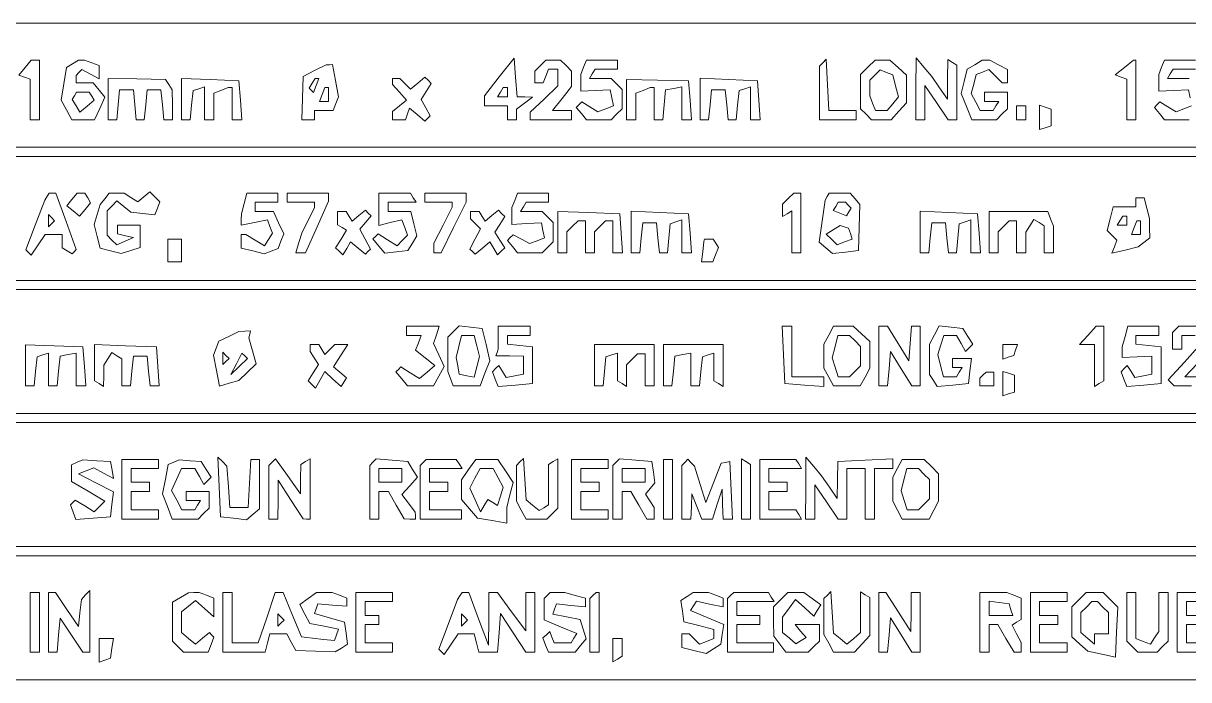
# Paper-space layout 'AN-01-DGE-004' of a CAD drawing. Header units: metres, sheet in millimetres. Extents: x 12 to 193, y 4 to 291.
# Drawn here: x 97.4 to 128.58, y 60.97 to 78.53 of the extents above; entities that cross this region are included whole.
import ezdxf

# ---------------------------------------------------------------- set-up
doc = ezdxf.new("R2010")
doc.units = ezdxf.units.M
doc.layers.add('DGE_CONTORNOS', color=7, linetype='Continuous', lineweight=0)
doc.layers.add('DGE_DATOS', color=7, linetype='Continuous', lineweight=0)

# ---------------------------------------------------------------- blocks, each defined once
blk = doc.blocks.new('LP_REF_DGE_MT_004')
at = {"layer": 'DGE_CONTORNOS'}
for points in [[(180.58, 76.872), (180.58, 75.215), (120.727, 75.215), (60.874, 75.215), (60.874, 76.872), (60.874, 78.53), (120.727, 78.53), (180.58, 78.53)], [(97.445, 77.344), (97.277, 77.139), (97.43, 77.088), (97.584, 77.036), (97.584, 76.494), (97.584, 75.952), (97.706, 75.952), (97.829, 75.952), (97.829, 76.75), (97.829, 77.548), (97.721, 77.548), (97.614, 77.548)], [(98.715, 77.444), (98.557, 77.344), (98.487, 76.91), (98.416, 76.476), (98.557, 76.214), (98.697, 75.952), (99.003, 75.952), (99.308, 75.952), (99.446, 76.255), (99.584, 76.558), (99.428, 76.746), (99.272, 76.934), (99.042, 76.934), (98.811, 76.934), (98.811, 77.036), (98.811, 77.138), (98.889, 77.216), (98.966, 77.294), (99.196, 77.171), (99.425, 77.048), (99.425, 77.223), (99.425, 77.399), (99.231, 77.473), (99.037, 77.548), (98.955, 77.546), (98.873, 77.544)], [(105.196, 77.266), (104.889, 77.111), (104.871, 76.531), (104.854, 75.952), (105.025, 75.952), (105.196, 75.952), (105.196, 76.074), (105.196, 76.197), (105.445, 76.197), (105.695, 76.197), (105.766, 76.382), (105.837, 76.567), (105.756, 76.996), (105.676, 77.425), (105.589, 77.423), (105.503, 77.421)], [(110.137, 77.097), (109.738, 76.592), (109.738, 76.456), (109.738, 76.32), (110.045, 76.32), (110.352, 76.32), (110.352, 76.136), (110.352, 75.952), (110.475, 75.952), (110.598, 75.952), (110.598, 76.092), (110.598, 76.232), (110.813, 76.395), (111.028, 76.558), (110.82, 76.562), (110.612, 76.566), (110.574, 77.084), (110.537, 77.602)], [(111.236, 77.4), (111.089, 77.253), (111.089, 77.093), (111.089, 76.934), (111.199, 76.934), (111.308, 76.934), (111.379, 77.118), (111.45, 77.302), (111.576, 77.302), (111.703, 77.302), (111.703, 77.08), (111.703, 76.857), (111.335, 76.504), (110.966, 76.151), (110.966, 76.051), (110.966, 75.952), (111.519, 75.952), (112.071, 75.952), (112.071, 76.074), (112.071, 76.197), (111.817, 76.197), (111.562, 76.197), (111.817, 76.521), (112.071, 76.844), (112.071, 77.049), (112.071, 77.253), (111.924, 77.4), (111.777, 77.548), (111.58, 77.548), (111.384, 77.548)], [(112.391, 77.354), (112.317, 77.159), (112.317, 76.936), (112.317, 76.714), (112.711, 76.732), (113.106, 76.75), (113.15, 76.534), (113.194, 76.319), (112.985, 76.239), (112.775, 76.158), (112.559, 76.293), (112.343, 76.428), (112.27, 76.355), (112.196, 76.281), (112.333, 76.116), (112.47, 75.952), (112.798, 75.952), (113.127, 75.952), (113.274, 76.099), (113.422, 76.246), (113.422, 76.504), (113.422, 76.762), (113.274, 76.909), (113.127, 77.057), (112.837, 77.057), (112.548, 77.057), (112.624, 77.179), (112.7, 77.302), (112.999, 77.302), (113.299, 77.302), (113.299, 77.425), (113.299, 77.548), (112.882, 77.548), (112.466, 77.548)], [(118.793, 77.477), (118.701, 77.384), (118.701, 76.668), (118.701, 75.952), (119.192, 75.952), (119.683, 75.952), (119.683, 76.074), (119.683, 76.197), (119.321, 76.197), (118.959, 76.197), (118.922, 76.884), (118.885, 77.57)], [(119.999, 77.355), (119.806, 77.162), (119.806, 76.704), (119.806, 76.246), (119.953, 76.099), (120.101, 75.952), (120.364, 75.952), (120.627, 75.952), (120.831, 76.176), (121.034, 76.401), (121.034, 76.771), (121.034, 77.141), (120.809, 77.345), (120.585, 77.548), (120.388, 77.548), (120.192, 77.548)], [(121.283, 76.78), (121.279, 75.952), (121.402, 75.952), (121.525, 75.952), (121.525, 76.41), (121.525, 76.868), (121.836, 76.41), (122.148, 75.952), (122.266, 75.952), (122.384, 75.952), (122.384, 76.681), (122.384, 77.41), (122.262, 77.486), (122.139, 77.562), (122.132, 77.033), (122.126, 76.504), (121.918, 76.804), (121.709, 77.105), (121.498, 77.357), (121.288, 77.609)], [(122.858, 77.423), (122.657, 77.305), (122.575, 76.978), (122.493, 76.651), (122.638, 76.301), (122.783, 75.952), (123.111, 75.952), (123.44, 75.952), (123.588, 76.099), (123.735, 76.246), (123.735, 76.467), (123.735, 76.688), (123.428, 76.688), (123.121, 76.688), (123.121, 76.566), (123.121, 76.443), (123.312, 76.443), (123.504, 76.443), (123.428, 76.32), (123.352, 76.197), (123.18, 76.197), (123.007, 76.197), (122.886, 76.423), (122.765, 76.649), (122.833, 76.906), (122.9, 77.162), (123.068, 77.227), (123.237, 77.292), (123.416, 77.113), (123.595, 76.934), (123.665, 76.934), (123.735, 76.934), (123.735, 77.114), (123.735, 77.294), (123.497, 77.421), (123.26, 77.548), (123.16, 77.544), (123.06, 77.54)], [(126.866, 77.346), (126.62, 77.151), (126.774, 77.094), (126.927, 77.036), (126.927, 76.494), (126.927, 75.952), (127.05, 75.952), (127.173, 75.952), (127.173, 76.75), (127.173, 77.548), (127.142, 77.544), (127.111, 77.54)], [(99.671, 76.501), (99.671, 75.952), (99.786, 75.952), (99.901, 75.952), (99.939, 76.351), (99.978, 76.75), (100.162, 76.75), (100.346, 76.75), (100.385, 76.351), (100.423, 75.952), (100.53, 75.952), (100.638, 75.952), (100.676, 76.351), (100.714, 76.75), (100.899, 76.75), (101.083, 76.75), (101.121, 76.351), (101.16, 75.952), (101.275, 75.952), (101.39, 75.952), (101.388, 76.351), (101.386, 76.75), (101.296, 76.89), (101.206, 77.03), (100.438, 77.041), (99.671, 77.051)], [(101.635, 76.502), (101.635, 75.952), (101.75, 75.952), (101.865, 75.952), (101.904, 76.341), (101.942, 76.731), (102.096, 76.781), (102.249, 76.832), (102.249, 76.392), (102.249, 75.952), (102.372, 75.952), (102.495, 75.952), (102.495, 76.307), (102.495, 76.662), (102.689, 76.737), (102.883, 76.811), (102.934, 76.811), (102.986, 76.811), (102.986, 76.381), (102.986, 75.952), (103.116, 75.952), (103.245, 75.952), (103.208, 76.473), (103.17, 76.995), (102.403, 77.024), (101.635, 77.052)], [(105.238, 76.867), (105.165, 76.678), (105.107, 76.736), (105.048, 76.795), (105.129, 76.926), (105.21, 77.057), (105.261, 77.057), (105.311, 77.057)], [(107.283, 76.974), (107.283, 76.892), (107.47, 76.685), (107.657, 76.478), (107.47, 76.323), (107.283, 76.167), (107.283, 76.059), (107.283, 75.952), (107.457, 75.952), (107.631, 75.952), (107.682, 76.105), (107.734, 76.259), (107.941, 76.088), (108.148, 75.917), (108.218, 75.986), (108.288, 76.056), (108.167, 76.272), (108.046, 76.488), (108.182, 76.705), (108.317, 76.923), (108.233, 77.007), (108.148, 77.092), (107.956, 76.932), (107.764, 76.772), (107.622, 76.915), (107.479, 77.057), (107.381, 77.057), (107.283, 77.057)], [(115.509, 76.506), (115.509, 75.952), (115.624, 75.952), (115.739, 75.952), (115.777, 76.351), (115.816, 76.75), (116, 76.75), (116.184, 76.75), (116.223, 76.351), (116.261, 75.952), (116.368, 75.952), (116.476, 75.952), (116.514, 76.341), (116.553, 76.731), (116.706, 76.781), (116.859, 76.832), (116.859, 76.392), (116.859, 75.952), (116.989, 75.952), (117.119, 75.952), (117.081, 76.473), (117.044, 76.995), (116.276, 77.028), (115.509, 77.061)], [(120.742, 76.857), (120.816, 76.562), (120.664, 76.38), (120.513, 76.197), (120.357, 76.197), (120.201, 76.197), (120.126, 76.391), (120.052, 76.586), (120.052, 76.797), (120.052, 77.008), (120.189, 77.145), (120.327, 77.283), (120.497, 77.218), (120.668, 77.152)], [(105.564, 76.627), (105.564, 76.443), (105.445, 76.443), (105.326, 76.443), (105.397, 76.627), (105.468, 76.811), (105.516, 76.811), (105.564, 76.811)], [(110.352, 76.688), (110.352, 76.566), (110.222, 76.566), (110.092, 76.566), (110.168, 76.688), (110.244, 76.811), (110.298, 76.811), (110.352, 76.811)], [(113.545, 76.489), (113.545, 75.952), (113.667, 75.952), (113.79, 75.952), (113.79, 76.307), (113.79, 76.662), (113.984, 76.737), (114.178, 76.811), (114.23, 76.811), (114.281, 76.811), (114.281, 76.381), (114.281, 75.952), (114.396, 75.952), (114.511, 75.952), (114.55, 76.35), (114.588, 76.748), (114.803, 76.788), (115.018, 76.829), (115.018, 76.39), (115.018, 75.952), (115.148, 75.952), (115.278, 75.952), (115.24, 76.473), (115.202, 76.995), (114.373, 77.01), (113.545, 77.025)], [(99.233, 76.579), (99.3, 76.471), (99.108, 76.311), (98.915, 76.152), (98.81, 76.322), (98.705, 76.492), (98.765, 76.59), (98.826, 76.688), (98.996, 76.688), (99.165, 76.688)], [(123.98, 76.136), (123.98, 75.952), (124.103, 75.952), (124.226, 75.952), (124.226, 76.136), (124.226, 76.32), (124.103, 76.32), (123.98, 76.32)], [(124.594, 76.013), (124.594, 75.686), (124.748, 75.737), (124.901, 75.788), (124.901, 76.013), (124.901, 76.238), (124.748, 76.289), (124.594, 76.34)], [(180.58, 73.312), (180.58, 71.655), (120.727, 71.655), (60.874, 71.655), (60.874, 73.312), (60.874, 74.97), (120.727, 74.97), (180.58, 74.97)], [(98.031, 73.893), (97.973, 73.798), (97.72, 73.133), (97.467, 72.467), (97.539, 72.399), (97.611, 72.33), (97.796, 72.606), (97.982, 72.882), (98.213, 72.882), (98.443, 72.882), (98.443, 72.705), (98.443, 72.529), (98.574, 72.448), (98.705, 72.367), (98.76, 72.422), (98.815, 72.477), (98.543, 73.232), (98.271, 73.987), (98.18, 73.987), (98.089, 73.987)], [(98.702, 73.819), (98.563, 73.652), (98.732, 73.511), (98.902, 73.37), (99.051, 73.551), (99.201, 73.731), (99.122, 73.859), (99.042, 73.987), (98.942, 73.987), (98.841, 73.987)], [(99.578, 73.834), (99.455, 73.68), (99.374, 73.415), (99.293, 73.149), (99.373, 72.83), (99.452, 72.512), (99.737, 72.441), (100.021, 72.369), (100.276, 72.45), (100.53, 72.531), (100.53, 72.829), (100.53, 73.128), (100.223, 73.128), (99.916, 73.128), (99.916, 73.014), (99.916, 72.9), (100.131, 72.849), (100.346, 72.798), (100.123, 72.701), (99.9, 72.604), (99.77, 72.734), (99.64, 72.864), (99.64, 73.189), (99.64, 73.515), (99.773, 73.648), (99.906, 73.78), (100.09, 73.628), (100.273, 73.476), (100.596, 73.44), (100.918, 73.405), (100.986, 73.582), (101.054, 73.758), (100.92, 73.892), (100.786, 74.026), (100.623, 73.891), (100.461, 73.756), (100.281, 73.87), (100.101, 73.984), (99.901, 73.985), (99.701, 73.987)], [(103.309, 73.711), (103.235, 73.435), (103.233, 73.284), (103.231, 73.134), (103.582, 73.204), (103.933, 73.274), (104, 73.098), (104.068, 72.921), (103.96, 72.748), (103.853, 72.575), (103.605, 72.729), (103.357, 72.882), (103.294, 72.882), (103.231, 72.882), (103.231, 72.701), (103.231, 72.519), (103.538, 72.442), (103.845, 72.365), (104.032, 72.437), (104.219, 72.508), (104.294, 72.703), (104.369, 72.898), (104.232, 73.197), (104.096, 73.496), (103.848, 73.496), (103.6, 73.496), (103.6, 73.619), (103.6, 73.742), (103.907, 73.742), (104.214, 73.742), (104.214, 73.865), (104.214, 73.987), (103.798, 73.987), (103.383, 73.987)], [(104.459, 73.865), (104.459, 73.742), (104.827, 73.742), (105.196, 73.742), (105.196, 73.674), (105.196, 73.607), (105.027, 73.275), (104.859, 72.944), (104.773, 72.668), (104.688, 72.391), (104.821, 72.391), (104.953, 72.391), (105.259, 73.082), (105.564, 73.772), (105.564, 73.88), (105.564, 73.987), (105.012, 73.987), (104.459, 73.987)], [(106.915, 73.555), (106.915, 73.123), (107.22, 73.2), (107.526, 73.277), (107.605, 73.071), (107.684, 72.866), (107.542, 72.724), (107.4, 72.582), (107.145, 72.74), (106.891, 72.899), (106.824, 72.832), (106.757, 72.766), (106.917, 72.572), (107.078, 72.379), (107.383, 72.416), (107.688, 72.453), (107.81, 72.649), (107.933, 72.844), (107.851, 73.17), (107.769, 73.496), (107.465, 73.496), (107.16, 73.496), (107.16, 73.619), (107.16, 73.742), (107.536, 73.742), (107.911, 73.742), (107.835, 73.865), (107.76, 73.987), (107.337, 73.987), (106.915, 73.987)], [(108.142, 73.865), (108.142, 73.742), (108.511, 73.742), (108.879, 73.742), (108.879, 73.675), (108.879, 73.609), (108.633, 73.128), (108.388, 72.647), (108.388, 72.519), (108.388, 72.391), (108.485, 72.391), (108.582, 72.391), (108.915, 73.069), (109.247, 73.747), (109.247, 73.867), (109.247, 73.987), (108.695, 73.987), (108.142, 73.987)], [(110.55, 73.793), (110.475, 73.599), (110.475, 73.376), (110.475, 73.153), (110.87, 73.171), (111.264, 73.189), (111.305, 72.99), (111.347, 72.79), (111.148, 72.714), (110.948, 72.638), (110.728, 72.756), (110.507, 72.874), (110.431, 72.797), (110.354, 72.721), (110.491, 72.556), (110.628, 72.391), (110.957, 72.391), (111.285, 72.391), (111.433, 72.539), (111.58, 72.686), (111.58, 72.944), (111.58, 73.202), (111.433, 73.349), (111.285, 73.496), (110.996, 73.496), (110.706, 73.496), (110.782, 73.619), (110.858, 73.742), (111.158, 73.742), (111.457, 73.742), (111.457, 73.865), (111.457, 73.987), (111.041, 73.987), (110.624, 73.987)], [(117.866, 73.84), (117.719, 73.693), (117.719, 73.526), (117.719, 73.359), (117.842, 73.435), (117.964, 73.511), (117.964, 72.951), (117.964, 72.391), (118.087, 72.391), (118.21, 72.391), (118.21, 73.189), (118.21, 73.987), (118.112, 73.987), (118.014, 73.987)], [(118.908, 73.895), (118.855, 73.803), (118.773, 73.239), (118.692, 72.675), (118.873, 72.524), (119.055, 72.374), (119.4, 72.413), (119.745, 72.453), (119.763, 73.067), (119.782, 73.68), (119.656, 73.834), (119.53, 73.987), (119.246, 73.987), (118.961, 73.987)], [(119.475, 73.663), (119.554, 73.585), (119.492, 73.484), (119.43, 73.384), (119.25, 73.453), (119.071, 73.522), (119.139, 73.632), (119.207, 73.742), (119.302, 73.742), (119.397, 73.742)], [(127.173, 73.742), (127.173, 73.619), (126.868, 73.619), (126.563, 73.619), (126.484, 73.303), (126.405, 72.987), (126.534, 72.858), (126.662, 72.73), (126.595, 72.554), (126.528, 72.379), (126.881, 72.463), (127.234, 72.548), (127.388, 72.669), (127.541, 72.79), (127.539, 73.051), (127.538, 73.312), (127.464, 73.588), (127.39, 73.865), (127.281, 73.865), (127.173, 73.865)], [(98.157, 73.169), (98.075, 73.087), (98.075, 73.251), (98.075, 73.414), (98.157, 73.333), (98.238, 73.251)], [(105.81, 73.319), (105.81, 73.142), (105.93, 73.068), (106.05, 72.994), (105.904, 72.759), (105.758, 72.525), (105.852, 72.431), (105.946, 72.337), (106.053, 72.51), (106.159, 72.682), (106.356, 72.519), (106.552, 72.356), (106.621, 72.425), (106.689, 72.493), (106.548, 72.757), (106.406, 73.021), (106.555, 73.2), (106.704, 73.379), (106.628, 73.455), (106.552, 73.531), (106.376, 73.385), (106.2, 73.239), (106.12, 73.367), (106.041, 73.496), (105.925, 73.496), (105.81, 73.496)], [(109.37, 73.398), (109.37, 73.3), (109.504, 73.166), (109.638, 73.032), (109.494, 72.762), (109.35, 72.493), (109.419, 72.425), (109.487, 72.356), (109.683, 72.519), (109.88, 72.682), (109.987, 72.51), (110.093, 72.337), (110.188, 72.431), (110.282, 72.526), (110.151, 72.734), (110.019, 72.942), (110.151, 73.152), (110.282, 73.362), (110.197, 73.447), (110.113, 73.531), (109.937, 73.385), (109.76, 73.239), (109.681, 73.367), (109.601, 73.496), (109.486, 73.496), (109.37, 73.496)], [(111.703, 72.944), (111.703, 72.391), (111.826, 72.391), (111.948, 72.391), (111.948, 72.674), (111.948, 72.956), (112.096, 73.103), (112.243, 73.251), (112.341, 73.251), (112.44, 73.251), (112.44, 72.821), (112.44, 72.391), (112.562, 72.391), (112.685, 72.391), (112.685, 72.674), (112.685, 72.956), (112.832, 73.103), (112.98, 73.251), (113.078, 73.251), (113.176, 73.251), (113.176, 72.821), (113.176, 72.391), (113.306, 72.391), (113.436, 72.391), (113.398, 72.913), (113.36, 73.435), (112.532, 73.466), (111.703, 73.497)], [(113.667, 72.95), (113.667, 72.391), (113.782, 72.391), (113.897, 72.391), (113.936, 72.79), (113.974, 73.189), (114.158, 73.189), (114.343, 73.189), (114.381, 72.79), (114.42, 72.391), (114.527, 72.391), (114.634, 72.391), (114.672, 72.781), (114.711, 73.17), (114.864, 73.221), (115.018, 73.271), (115.018, 72.831), (115.018, 72.391), (115.148, 72.391), (115.278, 72.391), (115.24, 72.913), (115.202, 73.435), (114.435, 73.471), (113.667, 73.508)], [(121.402, 72.95), (121.402, 72.391), (121.517, 72.391), (121.632, 72.391), (121.671, 72.79), (121.709, 73.189), (121.893, 73.189), (122.077, 73.189), (122.116, 72.79), (122.154, 72.391), (122.262, 72.391), (122.369, 72.391), (122.407, 72.781), (122.446, 73.17), (122.599, 73.221), (122.753, 73.271), (122.753, 72.831), (122.753, 72.391), (122.883, 72.391), (123.012, 72.391), (122.975, 72.913), (122.937, 73.435), (122.17, 73.471), (121.402, 73.508)], [(123.244, 72.944), (123.244, 72.391), (123.367, 72.391), (123.489, 72.391), (123.489, 72.674), (123.489, 72.956), (123.637, 73.103), (123.784, 73.251), (123.882, 73.251), (123.98, 73.251), (123.98, 72.821), (123.98, 72.391), (124.103, 72.391), (124.226, 72.391), (124.228, 72.668), (124.23, 72.944), (124.337, 73.113), (124.444, 73.282), (124.581, 73.198), (124.717, 73.113), (124.717, 72.752), (124.717, 72.391), (124.84, 72.391), (124.963, 72.391), (124.963, 72.75), (124.963, 73.108), (124.888, 73.302), (124.814, 73.496), (124.029, 73.496), (123.244, 73.496)], [(126.927, 73.251), (126.927, 73.128), (126.797, 73.128), (126.667, 73.128), (126.743, 73.251), (126.819, 73.373), (126.873, 73.373), (126.927, 73.373)], [(119.532, 72.905), (119.581, 72.76), (119.378, 72.682), (119.176, 72.604), (119.032, 72.748), (118.887, 72.893), (119.07, 73.008), (119.254, 73.124), (119.369, 73.088), (119.484, 73.051)], [(127.295, 73.067), (127.295, 72.882), (127.176, 72.882), (127.058, 72.882), (127.128, 73.067), (127.199, 73.251), (127.247, 73.251), (127.295, 73.251)], [(101.267, 72.453), (101.267, 72.146), (101.451, 72.146), (101.635, 72.146), (101.635, 72.453), (101.635, 72.76), (101.451, 72.76), (101.267, 72.76)], [(115.621, 72.729), (115.611, 72.698), (115.581, 72.422), (115.55, 72.146), (115.7, 72.146), (115.851, 72.146), (115.926, 72.341), (116.001, 72.536), (115.932, 72.648), (115.863, 72.76), (115.747, 72.76), (115.632, 72.76)], [(180.58, 69.752), (180.58, 68.094), (120.727, 68.094), (60.874, 68.094), (60.874, 69.752), (60.874, 71.409), (120.727, 71.409), (180.58, 71.409)], [(102.901, 70.157), (102.632, 70.027), (102.561, 69.842), (102.49, 69.657), (102.568, 69.24), (102.646, 68.823), (102.908, 68.901), (103.17, 68.979), (103.401, 69.201), (103.632, 69.422), (103.534, 69.771), (103.437, 70.12), (103.457, 70.212), (103.477, 70.304), (103.323, 70.296), (103.17, 70.288)], [(107.651, 70.304), (107.651, 70.181), (107.849, 70.181), (108.046, 70.181), (107.971, 69.986), (107.896, 69.791), (108.155, 69.582), (108.413, 69.373), (108.206, 69.201), (108, 69.03), (107.752, 69.184), (107.505, 69.339), (107.438, 69.272), (107.371, 69.205), (107.526, 69.018), (107.681, 68.831), (108.03, 68.831), (108.379, 68.831), (108.519, 69.092), (108.659, 69.353), (108.52, 69.659), (108.38, 69.964), (108.454, 70.195), (108.527, 70.427), (108.089, 70.427), (107.651, 70.427)], [(108.909, 70.285), (108.756, 70.132), (108.756, 69.676), (108.756, 69.219), (108.831, 69.025), (108.905, 68.831), (109.264, 68.831), (109.622, 68.831), (109.753, 69.168), (109.884, 69.506), (109.781, 69.936), (109.677, 70.366), (109.369, 70.401), (109.061, 70.437)], [(109.537, 69.901), (109.607, 69.621), (109.534, 69.343), (109.461, 69.065), (109.264, 69.103), (109.066, 69.141), (109.023, 69.364), (108.98, 69.587), (109.055, 69.884), (109.129, 70.181), (109.298, 70.181), (109.466, 70.181)], [(110.107, 70.12), (110.107, 69.813), (110.076, 69.725), (110.045, 69.638), (110.414, 69.633), (110.782, 69.629), (110.782, 69.385), (110.782, 69.141), (110.551, 69.097), (110.32, 69.052), (110.22, 69.214), (110.12, 69.376), (110.037, 69.293), (109.954, 69.21), (110.029, 69.013), (110.105, 68.816), (110.566, 68.854), (111.028, 68.892), (111.028, 69.383), (111.028, 69.874), (110.69, 69.913), (110.352, 69.952), (110.352, 70.067), (110.352, 70.181), (110.659, 70.181), (110.966, 70.181), (110.966, 70.304), (110.966, 70.427), (110.537, 70.427), (110.107, 70.427)], [(117.744, 69.66), (117.78, 68.892), (118.302, 68.854), (118.824, 68.817), (118.824, 68.947), (118.824, 69.076), (118.394, 69.076), (117.964, 69.076), (117.964, 69.752), (117.964, 70.427), (117.836, 70.427), (117.707, 70.427)], [(118.951, 70.189), (118.824, 69.952), (118.824, 69.629), (118.824, 69.306), (118.951, 69.068), (119.078, 68.831), (119.438, 68.831), (119.797, 68.831), (119.925, 69.068), (120.052, 69.306), (120.052, 69.663), (120.052, 70.021), (119.827, 70.224), (119.603, 70.427), (119.34, 70.427), (119.078, 70.427)], [(119.659, 70.034), (119.806, 69.887), (119.806, 69.629), (119.806, 69.371), (119.659, 69.224), (119.511, 69.076), (119.36, 69.076), (119.209, 69.076), (119.128, 69.331), (119.047, 69.585), (119.122, 69.883), (119.197, 70.181), (119.354, 70.181), (119.511, 70.181)], [(120.297, 69.629), (120.297, 68.831), (120.413, 68.831), (120.528, 68.831), (120.566, 69.291), (120.604, 69.752), (120.89, 69.291), (121.177, 68.831), (121.289, 68.831), (121.402, 68.831), (121.402, 69.629), (121.402, 70.427), (121.287, 70.427), (121.171, 70.427), (121.133, 69.967), (121.095, 69.506), (120.809, 69.967), (120.523, 70.427), (120.41, 70.427), (120.297, 70.427)], [(121.779, 70.197), (121.648, 69.952), (121.65, 69.545), (121.651, 69.138), (121.755, 68.975), (121.858, 68.813), (122.274, 68.852), (122.691, 68.892), (122.73, 69.23), (122.769, 69.567), (122.515, 69.567), (122.262, 69.567), (122.262, 69.445), (122.262, 69.322), (122.392, 69.322), (122.522, 69.322), (122.446, 69.199), (122.37, 69.076), (122.195, 69.076), (122.021, 69.076), (121.946, 69.374), (121.871, 69.673), (121.952, 69.927), (122.033, 70.181), (122.202, 70.181), (122.372, 70.181), (122.492, 69.968), (122.612, 69.754), (122.708, 69.851), (122.805, 69.948), (122.675, 70.157), (122.544, 70.366), (122.227, 70.404), (121.91, 70.442)], [(125.883, 70.181), (125.661, 69.936), (125.864, 69.936), (126.068, 69.936), (126.068, 69.376), (126.068, 68.816), (126.19, 68.892), (126.313, 68.968), (126.313, 69.698), (126.313, 70.427), (126.209, 70.427), (126.106, 70.427)], [(126.882, 70.151), (126.808, 69.874), (126.806, 69.734), (126.804, 69.593), (127.203, 69.611), (127.602, 69.629), (127.602, 69.385), (127.602, 69.141), (127.372, 69.097), (127.141, 69.052), (127.041, 69.214), (126.94, 69.376), (126.857, 69.293), (126.774, 69.21), (126.85, 69.013), (126.925, 68.816), (127.387, 68.854), (127.848, 68.892), (127.848, 69.383), (127.848, 69.874), (127.51, 69.913), (127.173, 69.952), (127.173, 70.067), (127.173, 70.181), (127.48, 70.181), (127.787, 70.181), (127.787, 70.304), (127.787, 70.427), (127.371, 70.427), (126.956, 70.427)], [(97.461, 69.382), (97.461, 68.831), (97.576, 68.831), (97.691, 68.831), (97.729, 69.22), (97.768, 69.61), (97.921, 69.66), (98.075, 69.711), (98.075, 69.271), (98.075, 68.831), (98.19, 68.831), (98.305, 68.831), (98.343, 69.229), (98.382, 69.627), (98.597, 69.668), (98.811, 69.708), (98.811, 69.27), (98.811, 68.831), (98.941, 68.831), (99.071, 68.831), (99.033, 69.353), (98.996, 69.874), (98.228, 69.904), (97.461, 69.934)], [(99.303, 69.452), (99.303, 68.968), (99.425, 68.892), (99.548, 68.816), (99.55, 69.1), (99.552, 69.383), (99.659, 69.553), (99.766, 69.722), (99.903, 69.637), (100.039, 69.553), (100.039, 69.192), (100.039, 68.831), (100.154, 68.831), (100.269, 68.831), (100.308, 69.23), (100.346, 69.629), (100.53, 69.629), (100.714, 69.629), (100.753, 69.23), (100.791, 68.831), (100.913, 68.831), (101.036, 68.831), (100.998, 69.353), (100.96, 69.874), (100.131, 69.906), (99.303, 69.937)], [(105.075, 69.844), (105.077, 69.752), (105.186, 69.578), (105.296, 69.405), (105.158, 69.185), (105.021, 68.965), (105.118, 68.868), (105.214, 68.772), (105.339, 68.994), (105.464, 69.217), (105.686, 69.016), (105.908, 68.815), (105.98, 68.932), (106.052, 69.049), (105.874, 69.197), (105.696, 69.344), (105.89, 69.64), (106.083, 69.936), (105.91, 69.936), (105.736, 69.936), (105.603, 69.802), (105.469, 69.669), (105.387, 69.802), (105.304, 69.936), (105.189, 69.936), (105.073, 69.936)], [(112.685, 69.383), (112.685, 68.831), (112.8, 68.831), (112.915, 68.831), (112.954, 69.22), (112.992, 69.61), (113.146, 69.66), (113.299, 69.711), (113.299, 69.339), (113.299, 68.968), (113.422, 68.892), (113.545, 68.816), (113.545, 69.106), (113.545, 69.396), (113.692, 69.543), (113.839, 69.69), (113.937, 69.69), (114.036, 69.69), (114.036, 69.261), (114.036, 68.831), (114.158, 68.831), (114.281, 68.831), (114.281, 69.383), (114.281, 69.936), (113.483, 69.936), (112.685, 69.936)], [(114.527, 69.383), (114.527, 68.831), (114.642, 68.831), (114.757, 68.831), (114.795, 69.229), (114.834, 69.627), (115.049, 69.668), (115.263, 69.708), (115.263, 69.27), (115.263, 68.831), (115.378, 68.831), (115.493, 68.831), (115.532, 69.22), (115.57, 69.61), (115.724, 69.66), (115.877, 69.711), (115.877, 69.339), (115.877, 68.968), (116, 68.892), (116.123, 68.816), (116.123, 69.376), (116.123, 69.936), (115.325, 69.936), (114.527, 69.936)], [(123.612, 69.741), (123.612, 69.547), (123.758, 69.596), (123.904, 69.644), (123.952, 69.79), (124.001, 69.936), (123.807, 69.936), (123.612, 69.936)], [(102.822, 69.486), (102.74, 69.404), (102.74, 69.567), (102.74, 69.731), (102.822, 69.649), (102.904, 69.567)], [(103.179, 69.35), (102.957, 69.138), (103.104, 69.425), (103.251, 69.711), (103.326, 69.636), (103.401, 69.562)], [(123.08, 69.117), (122.998, 69.035), (122.998, 68.933), (122.998, 68.831), (123.182, 68.831), (123.367, 68.831), (123.367, 69.015), (123.367, 69.199), (123.264, 69.199), (123.162, 69.199)], [(123.612, 68.892), (123.612, 68.565), (123.766, 68.616), (123.919, 68.667), (123.919, 68.892), (123.919, 69.117), (123.766, 69.168), (123.612, 69.22)], [(180.58, 66.191), (180.58, 64.534), (120.727, 64.534), (60.874, 64.534), (60.874, 66.191), (60.874, 67.849), (120.727, 67.849), (180.58, 67.849)], [(98.842, 66.788), (98.689, 66.723), (98.689, 66.5), (98.689, 66.277), (99.136, 66.013), (99.584, 65.749), (99.44, 65.605), (99.296, 65.461), (99.042, 65.62), (98.788, 65.779), (98.723, 65.714), (98.658, 65.649), (98.734, 65.452), (98.809, 65.256), (99.271, 65.294), (99.732, 65.332), (99.77, 65.663), (99.809, 65.994), (99.341, 66.236), (98.873, 66.478), (99.078, 66.559), (99.283, 66.64), (99.549, 66.497), (99.816, 66.355), (99.773, 66.58), (99.73, 66.805), (99.363, 66.829), (98.996, 66.853)], [(100.039, 66.068), (100.039, 65.27), (100.53, 65.27), (101.021, 65.27), (101.021, 65.393), (101.021, 65.516), (100.653, 65.516), (100.285, 65.516), (100.285, 65.762), (100.285, 66.007), (100.53, 66.007), (100.776, 66.007), (100.776, 66.13), (100.776, 66.253), (100.53, 66.253), (100.285, 66.253), (100.285, 66.437), (100.285, 66.621), (100.653, 66.621), (101.021, 66.621), (101.021, 66.744), (101.021, 66.866), (100.53, 66.866), (100.039, 66.866)], [(101.424, 66.789), (101.275, 66.726), (101.201, 66.334), (101.128, 65.943), (101.256, 65.607), (101.384, 65.27), (101.73, 65.27), (102.077, 65.27), (102.225, 65.418), (102.372, 65.565), (102.372, 65.786), (102.372, 66.007), (102.065, 66.007), (101.758, 66.007), (101.758, 65.884), (101.758, 65.762), (101.949, 65.762), (102.141, 65.762), (102.065, 65.639), (101.989, 65.516), (101.817, 65.516), (101.644, 65.516), (101.504, 65.777), (101.364, 66.038), (101.497, 66.33), (101.63, 66.621), (101.811, 66.621), (101.991, 66.621), (102.111, 66.407), (102.231, 66.193), (102.328, 66.29), (102.425, 66.387), (102.294, 66.596), (102.163, 66.805), (101.868, 66.829), (101.574, 66.852)], [(102.642, 66.13), (102.679, 65.332), (103.024, 65.292), (103.369, 65.253), (103.546, 65.399), (103.722, 65.546), (103.722, 66.206), (103.722, 66.866), (103.606, 66.866), (103.49, 66.866), (103.453, 66.222), (103.416, 65.577), (103.17, 65.577), (102.924, 65.577), (102.886, 66.13), (102.848, 66.682), (102.726, 66.805), (102.605, 66.928)], [(104.057, 66.792), (103.968, 66.703), (103.968, 65.987), (103.968, 65.27), (104.091, 65.27), (104.214, 65.27), (104.216, 65.792), (104.217, 66.314), (104.553, 65.793), (104.889, 65.272), (104.981, 65.271), (105.073, 65.27), (105.073, 66.076), (105.073, 66.881), (104.95, 66.805), (104.827, 66.729), (104.821, 66.337), (104.815, 65.946), (104.642, 66.191), (104.47, 66.437), (104.308, 66.659), (104.145, 66.88)], [(106.757, 66.79), (106.669, 66.703), (106.669, 65.987), (106.669, 65.27), (106.792, 65.27), (106.915, 65.27), (106.915, 65.639), (106.915, 66.007), (107.043, 66.007), (107.172, 66.007), (107.381, 65.64), (107.59, 65.272), (107.743, 65.271), (107.897, 65.27), (107.893, 65.363), (107.889, 65.455), (107.71, 65.692), (107.53, 65.929), (107.739, 66.159), (107.948, 66.39), (107.818, 66.597), (107.688, 66.805), (107.266, 66.842), (106.844, 66.878)], [(108.101, 66.785), (108.02, 66.703), (108.02, 65.987), (108.02, 65.27), (108.572, 65.27), (109.125, 65.27), (109.125, 65.393), (109.125, 65.516), (108.695, 65.516), (108.265, 65.516), (108.265, 65.762), (108.265, 66.007), (108.511, 66.007), (108.756, 66.007), (108.756, 66.13), (108.756, 66.253), (108.511, 66.253), (108.265, 66.253), (108.265, 66.437), (108.265, 66.621), (108.702, 66.621), (109.139, 66.621), (109.063, 66.744), (108.987, 66.866), (108.585, 66.866), (108.183, 66.866)], [(109.316, 66.594), (109.125, 66.321), (109.125, 66.055), (109.125, 65.789), (109.339, 65.543), (109.554, 65.297), (109.945, 65.227), (110.336, 65.157), (110.338, 65.367), (110.339, 65.577), (110.421, 65.915), (110.504, 66.252), (110.302, 66.559), (110.101, 66.866), (109.804, 66.866), (109.507, 66.866)], [(110.69, 66.796), (110.598, 66.703), (110.598, 66.224), (110.598, 65.745), (110.725, 65.508), (110.852, 65.27), (111.13, 65.27), (111.408, 65.27), (111.556, 65.418), (111.703, 65.565), (111.703, 66.223), (111.703, 66.881), (111.58, 66.805), (111.457, 66.729), (111.457, 66.191), (111.457, 65.653), (111.329, 65.574), (111.201, 65.495), (111.029, 65.638), (110.856, 65.781), (110.819, 66.335), (110.782, 66.889)], [(112.071, 66.068), (112.071, 65.27), (112.562, 65.27), (113.053, 65.27), (113.053, 65.393), (113.053, 65.516), (112.685, 65.516), (112.317, 65.516), (112.317, 65.762), (112.317, 66.007), (112.562, 66.007), (112.808, 66.007), (112.808, 66.13), (112.808, 66.253), (112.562, 66.253), (112.317, 66.253), (112.317, 66.437), (112.317, 66.621), (112.685, 66.621), (113.053, 66.621), (113.053, 66.744), (113.053, 66.866), (112.562, 66.866), (112.071, 66.866)], [(113.264, 66.79), (113.176, 66.703), (113.176, 65.987), (113.176, 65.27), (113.299, 65.27), (113.422, 65.27), (113.422, 65.639), (113.422, 66.007), (113.538, 66.007), (113.653, 66.007), (113.871, 65.639), (114.089, 65.27), (114.185, 65.27), (114.281, 65.27), (114.279, 65.424), (114.277, 65.577), (114.164, 65.757), (114.05, 65.937), (114.175, 66.088), (114.3, 66.239), (114.26, 66.522), (114.22, 66.805), (113.786, 66.842), (113.352, 66.878)], [(114.527, 66.068), (114.527, 65.27), (114.65, 65.27), (114.772, 65.27), (114.772, 66.068), (114.772, 66.866), (114.65, 66.866), (114.527, 66.866)], [(115.102, 66.787), (115.018, 66.703), (115.018, 65.987), (115.018, 65.27), (115.141, 65.27), (115.263, 65.27), (115.276, 65.608), (115.29, 65.946), (115.423, 65.608), (115.556, 65.27), (115.699, 65.27), (115.842, 65.27), (115.97, 65.669), (116.098, 66.068), (116.11, 65.669), (116.123, 65.27), (116.251, 65.27), (116.38, 65.27), (116.344, 66.038), (116.307, 66.805), (116.192, 66.783), (116.076, 66.762), (115.871, 66.238), (115.667, 65.714), (115.512, 66.198), (115.356, 66.682), (115.271, 66.776), (115.186, 66.871)], [(116.614, 66.076), (116.614, 65.27), (116.737, 65.27), (116.859, 65.27), (116.859, 66), (116.859, 66.729), (116.737, 66.805), (116.614, 66.881)], [(117.105, 66.068), (117.105, 65.27), (117.665, 65.27), (118.224, 65.27), (118.149, 65.393), (118.073, 65.516), (117.712, 65.516), (117.351, 65.516), (117.351, 65.762), (117.351, 66.007), (117.596, 66.007), (117.842, 66.007), (117.842, 66.13), (117.842, 66.253), (117.596, 66.253), (117.351, 66.253), (117.351, 66.437), (117.351, 66.621), (117.788, 66.621), (118.224, 66.621), (118.149, 66.744), (118.073, 66.866), (117.589, 66.866), (117.105, 66.866)], [(118.337, 66.099), (118.333, 65.27), (118.456, 65.27), (118.578, 65.27), (118.578, 65.729), (118.578, 66.187), (118.89, 65.729), (119.201, 65.27), (119.319, 65.27), (119.438, 65.27), (119.438, 65.946), (119.438, 66.621), (119.683, 66.621), (119.929, 66.621), (119.929, 65.946), (119.929, 65.27), (120.052, 65.27), (120.174, 65.27), (120.174, 65.946), (120.174, 66.621), (120.42, 66.621), (120.666, 66.621), (120.666, 66.751), (120.666, 66.882), (119.929, 66.845), (119.192, 66.809), (119.186, 66.316), (119.179, 65.823), (118.971, 66.123), (118.762, 66.423), (118.552, 66.676), (118.341, 66.928)], [(120.793, 66.629), (120.666, 66.392), (120.666, 66.068), (120.666, 65.745), (120.793, 65.508), (120.92, 65.27), (121.279, 65.27), (121.639, 65.27), (121.766, 65.508), (121.893, 65.745), (121.893, 66.113), (121.893, 66.481), (121.7, 66.674), (121.507, 66.866), (121.214, 66.866), (120.92, 66.866)], [(107.529, 66.437), (107.529, 66.253), (107.222, 66.253), (106.915, 66.253), (106.915, 66.437), (106.915, 66.621), (107.222, 66.621), (107.529, 66.621)], [(110.109, 66.371), (110.243, 66.121), (110.166, 65.878), (110.089, 65.635), (109.961, 65.714), (109.834, 65.793), (109.733, 65.63), (109.633, 65.467), (109.489, 65.783), (109.345, 66.099), (109.485, 66.36), (109.624, 66.621), (109.8, 66.621), (109.975, 66.621)], [(114.036, 66.437), (114.036, 66.253), (113.729, 66.253), (113.422, 66.253), (113.422, 66.437), (113.422, 66.621), (113.729, 66.621), (114.036, 66.621)], [(121.5, 66.474), (121.648, 66.326), (121.648, 66.068), (121.648, 65.811), (121.5, 65.663), (121.353, 65.516), (121.202, 65.516), (121.05, 65.516), (120.97, 65.77), (120.889, 66.025), (120.964, 66.323), (121.039, 66.621), (121.196, 66.621), (121.353, 66.621)], [(180.58, 62.631), (180.58, 60.973), (120.727, 60.973), (60.874, 60.973), (60.874, 62.631), (60.874, 64.288), (120.727, 64.288), (180.58, 64.288)], [(97.584, 62.508), (97.584, 61.71), (97.706, 61.71), (97.829, 61.71), (97.829, 62.508), (97.829, 63.306), (97.706, 63.306), (97.584, 63.306)], [(98.075, 62.508), (98.075, 61.71), (98.19, 61.71), (98.305, 61.71), (98.344, 62.163), (98.382, 62.617), (98.689, 62.164), (98.996, 61.712), (99.088, 61.711), (99.18, 61.71), (99.18, 62.533), (99.18, 63.355), (99.066, 63.239), (98.953, 63.122), (98.913, 62.761), (98.873, 62.399), (98.566, 62.852), (98.259, 63.304), (98.167, 63.305), (98.075, 63.306)], [(101.605, 63.173), (101.39, 63.048), (101.39, 62.527), (101.39, 62.005), (101.537, 61.857), (101.684, 61.71), (102.015, 61.71), (102.346, 61.71), (102.423, 61.912), (102.5, 62.113), (102.439, 62.175), (102.378, 62.236), (102.191, 62.081), (102.004, 61.926), (101.819, 62.078), (101.635, 62.231), (101.635, 62.508), (101.635, 62.785), (101.822, 62.94), (102.008, 63.094), (102.251, 62.874), (102.495, 62.654), (102.495, 62.906), (102.495, 63.157), (102.3, 63.232), (102.106, 63.306), (101.963, 63.302), (101.819, 63.299)], [(102.74, 62.508), (102.74, 61.71), (103.304, 61.71), (103.868, 61.71), (103.932, 61.956), (103.997, 62.201), (104.224, 62.201), (104.45, 62.201), (104.571, 61.976), (104.692, 61.75), (105.22, 61.732), (105.748, 61.714), (105.912, 61.818), (106.077, 61.922), (106.035, 62.215), (105.994, 62.508), (105.593, 62.626), (105.193, 62.744), (105.238, 62.872), (105.284, 62.999), (105.67, 62.968), (106.055, 62.937), (106.055, 63.047), (106.055, 63.157), (105.861, 63.232), (105.667, 63.306), (105.455, 63.306), (105.243, 63.306), (105.02, 63.143), (104.796, 62.98), (104.93, 62.729), (105.064, 62.479), (105.448, 62.402), (105.831, 62.326), (105.777, 62.171), (105.723, 62.017), (105.429, 62.049), (105.134, 62.081), (104.989, 62.1), (104.843, 62.119), (104.597, 62.713), (104.35, 63.306), (104.246, 63.306), (104.142, 63.306), (103.912, 62.631), (103.683, 61.956), (103.334, 61.956), (102.986, 61.956), (102.986, 62.631), (102.986, 63.306), (102.863, 63.306), (102.74, 63.306)], [(106.301, 62.508), (106.301, 61.71), (106.792, 61.71), (107.283, 61.71), (107.283, 61.833), (107.283, 61.956), (106.915, 61.956), (106.546, 61.956), (106.546, 62.201), (106.546, 62.447), (106.73, 62.447), (106.915, 62.447), (106.915, 62.569), (106.915, 62.692), (106.73, 62.692), (106.546, 62.692), (106.546, 62.876), (106.546, 63.061), (106.915, 63.061), (107.283, 63.061), (107.283, 63.183), (107.283, 63.306), (106.792, 63.306), (106.301, 63.306)], [(109.081, 63.212), (109.022, 63.117), (108.769, 62.452), (108.517, 61.786), (108.588, 61.717), (108.66, 61.649), (108.846, 61.925), (109.032, 62.201), (109.248, 62.201), (109.464, 62.201), (109.528, 61.956), (109.593, 61.71), (109.843, 61.71), (110.093, 61.71), (110.13, 62.225), (110.168, 62.74), (110.508, 62.225), (110.847, 61.71), (110.968, 61.71), (111.089, 61.71), (111.089, 62.508), (111.089, 63.306), (110.966, 63.306), (110.843, 63.306), (110.843, 62.791), (110.843, 62.276), (110.465, 62.791), (110.086, 63.306), (109.973, 63.306), (109.861, 63.306), (109.853, 62.6), (109.845, 61.894), (109.584, 62.6), (109.323, 63.306), (109.231, 63.306), (109.139, 63.306)], [(111.416, 63.224), (111.335, 63.142), (111.335, 62.858), (111.335, 62.573), (111.773, 62.39), (112.212, 62.206), (112.134, 62.081), (112.057, 61.956), (111.829, 61.956), (111.601, 61.956), (111.546, 62.109), (111.491, 62.263), (111.398, 62.176), (111.304, 62.089), (111.377, 61.899), (111.45, 61.71), (111.807, 61.71), (112.164, 61.71), (112.312, 61.888), (112.46, 62.067), (112.378, 62.323), (112.297, 62.58), (111.934, 62.652), (111.571, 62.725), (111.618, 62.862), (111.666, 62.999), (112.053, 62.961), (112.44, 62.922), (112.44, 63.038), (112.44, 63.155), (112.163, 63.229), (111.887, 63.303), (111.693, 63.304), (111.498, 63.306)], [(112.644, 63.224), (112.562, 63.142), (112.562, 62.426), (112.562, 61.71), (112.685, 61.71), (112.808, 61.71), (112.808, 62.508), (112.808, 63.306), (112.767, 63.306), (112.726, 63.306)], [(115.161, 63.198), (114.996, 63.094), (115.038, 62.808), (115.079, 62.523), (115.478, 62.42), (115.877, 62.317), (115.877, 62.194), (115.877, 62.071), (115.685, 61.997), (115.492, 61.923), (115.353, 62.062), (115.214, 62.201), (115.116, 62.201), (115.018, 62.201), (115.018, 62.019), (115.018, 61.837), (115.344, 61.756), (115.67, 61.674), (115.866, 61.797), (116.061, 61.919), (116.101, 62.186), (116.141, 62.452), (115.697, 62.637), (115.253, 62.822), (115.332, 62.949), (115.41, 63.075), (115.766, 62.997), (116.123, 62.918), (116.123, 63.038), (116.123, 63.157), (115.929, 63.232), (115.734, 63.306), (115.53, 63.304), (115.325, 63.302)], [(116.327, 63.224), (116.246, 63.142), (116.246, 62.426), (116.246, 61.71), (116.859, 61.71), (117.473, 61.71), (117.473, 61.833), (117.473, 61.956), (116.982, 61.956), (116.491, 61.956), (116.491, 62.201), (116.491, 62.447), (116.798, 62.447), (117.105, 62.447), (117.105, 62.569), (117.105, 62.692), (116.798, 62.692), (116.491, 62.692), (116.491, 62.876), (116.491, 63.061), (116.989, 63.061), (117.488, 63.061), (117.412, 63.183), (117.336, 63.306), (116.873, 63.306), (116.409, 63.306)], [(117.666, 63.113), (117.473, 62.92), (117.477, 62.53), (117.481, 62.14), (117.644, 61.925), (117.807, 61.71), (118.107, 61.71), (118.406, 61.71), (118.554, 61.857), (118.701, 62.005), (118.701, 62.226), (118.701, 62.447), (118.379, 62.447), (118.057, 62.447), (118.201, 62.273), (118.345, 62.1), (118.211, 62.017), (118.076, 61.934), (117.898, 62.083), (117.719, 62.231), (117.719, 62.438), (117.719, 62.645), (117.892, 62.882), (118.065, 63.119), (118.31, 62.897), (118.554, 62.676), (118.646, 62.826), (118.739, 62.975), (118.512, 63.141), (118.286, 63.306), (118.073, 63.306), (117.859, 63.306)], [(118.916, 63.236), (118.824, 63.142), (118.824, 62.664), (118.824, 62.185), (118.951, 61.948), (119.078, 61.71), (119.362, 61.71), (119.645, 61.71), (119.848, 61.935), (120.052, 62.159), (120.052, 62.664), (120.052, 63.169), (119.929, 63.245), (119.806, 63.321), (119.806, 62.776), (119.806, 62.231), (119.622, 62.078), (119.438, 61.926), (119.26, 62.073), (119.082, 62.221), (119.045, 62.775), (119.008, 63.329)], [(120.297, 62.508), (120.297, 61.71), (120.413, 61.71), (120.528, 61.71), (120.566, 62.17), (120.604, 62.631), (120.89, 62.17), (121.177, 61.71), (121.289, 61.71), (121.402, 61.71), (121.402, 62.508), (121.402, 63.306), (121.279, 63.306), (121.157, 63.306), (121.155, 62.784), (121.153, 62.263), (120.817, 62.783), (120.481, 63.304), (120.389, 63.305), (120.297, 63.306)], [(122.998, 62.508), (122.998, 61.71), (123.121, 61.71), (123.244, 61.71), (123.244, 62.078), (123.244, 62.447), (123.36, 62.447), (123.475, 62.447), (123.693, 62.078), (123.911, 61.71), (124.007, 61.71), (124.103, 61.71), (124.103, 61.841), (124.103, 61.972), (123.98, 62.202), (123.857, 62.432), (123.98, 62.508), (124.103, 62.584), (124.103, 62.87), (124.103, 63.157), (123.909, 63.232), (123.715, 63.306), (123.357, 63.306), (122.998, 63.306)], [(124.349, 62.508), (124.349, 61.71), (124.84, 61.71), (125.331, 61.71), (125.331, 61.833), (125.331, 61.956), (124.963, 61.956), (124.594, 61.956), (124.594, 62.201), (124.594, 62.447), (124.84, 62.447), (125.085, 62.447), (125.085, 62.569), (125.085, 62.692), (124.84, 62.692), (124.594, 62.692), (124.594, 62.876), (124.594, 63.061), (124.963, 63.061), (125.331, 63.061), (125.331, 63.183), (125.331, 63.306), (124.84, 63.306), (124.349, 63.306)], [(125.647, 63.113), (125.454, 62.92), (125.454, 62.518), (125.454, 62.116), (125.669, 61.927), (125.883, 61.737), (126.256, 61.658), (126.628, 61.579), (126.656, 62.248), (126.684, 62.917), (126.49, 63.112), (126.296, 63.306), (126.068, 63.306), (125.84, 63.306)], [(126.927, 62.655), (126.927, 62.005), (127.074, 61.857), (127.222, 61.71), (127.48, 61.71), (127.737, 61.71), (127.885, 61.857), (128.032, 62.005), (128.032, 62.655), (128.032, 63.306), (127.909, 63.306), (127.787, 63.306), (127.785, 62.784), (127.783, 62.263), (127.674, 62.091), (127.566, 61.92), (127.369, 61.995), (127.173, 62.071), (127.173, 62.688), (127.173, 63.306), (127.05, 63.306), (126.927, 63.306)], [(128.278, 62.508), (128.278, 61.71), (128.83, 61.71), (129.383, 61.71), (129.383, 61.833), (129.383, 61.956), (128.953, 61.956), (128.523, 61.956), (128.523, 62.201), (128.523, 62.447), (128.769, 62.447), (129.014, 62.447), (129.014, 62.569), (129.014, 62.692), (128.769, 62.692), (128.523, 62.692), (128.523, 62.876), (128.523, 63.061), (128.953, 63.061), (129.383, 63.061), (129.383, 63.183), (129.383, 63.306), (128.83, 63.306), (128.278, 63.306)], [(123.828, 62.846), (123.878, 62.692), (123.561, 62.692), (123.244, 62.692), (123.244, 62.885), (123.244, 63.078), (123.51, 63.038), (123.777, 62.999)], [(126.289, 62.913), (126.436, 62.766), (126.436, 62.484), (126.436, 62.201), (126.252, 62.201), (126.068, 62.201), (126.068, 62.063), (126.068, 61.926), (125.883, 62.078), (125.699, 62.231), (125.699, 62.499), (125.699, 62.766), (125.847, 62.913), (125.994, 63.061), (126.068, 63.061), (126.141, 63.061)], [(104.295, 62.488), (104.214, 62.406), (104.214, 62.569), (104.214, 62.733), (104.295, 62.651), (104.377, 62.569)], [(109.206, 62.488), (109.125, 62.406), (109.125, 62.569), (109.125, 62.733), (109.206, 62.651), (109.288, 62.569)], [(99.425, 61.761), (99.425, 61.444), (99.579, 61.495), (99.732, 61.545), (99.771, 61.812), (99.811, 62.078), (99.618, 62.078), (99.425, 62.078)], [(113.176, 61.764), (113.176, 61.45), (113.299, 61.526), (113.422, 61.602), (113.422, 61.84), (113.422, 62.078), (113.299, 62.078), (113.176, 62.078)]]:
    blk.add_lwpolyline(points, close=True, dxfattribs=at)
for points in [[(128.664, 76.319), (128.455, 76.239), (128.245, 76.158), (128.029, 76.293), (127.813, 76.428), (127.739, 76.355), (127.666, 76.281), (127.803, 76.116), (127.939, 75.952), (128.268, 75.952), (128.597, 75.952)], [(128.597, 77.057), (128.307, 77.057), (128.018, 77.057), (128.093, 77.179), (128.169, 77.302), (128.469, 77.302), (128.769, 77.302)], [(128.769, 77.548), (128.352, 77.548), (127.936, 77.548), (127.861, 77.354), (127.787, 77.159), (127.787, 76.936), (127.787, 76.714), (128.181, 76.732), (128.576, 76.75), (128.62, 76.534)], [(128.9, 69.946), (128.468, 69.468), (128.036, 68.99), (128.116, 68.911), (128.196, 68.831), (128.659, 68.831)], [(128.876, 69.076), (128.477, 69.076), (128.807, 69.421)], [(128.842, 70.427), (128.58, 70.427), (128.319, 70.427), (128.237, 70.345), (128.155, 70.263), (128.155, 70.038), (128.155, 69.813), (128.278, 69.813), (128.4, 69.813), (128.4, 69.997), (128.4, 70.181), (128.577, 70.181), (128.754, 70.181)]]:
    blk.add_lwpolyline(points, dxfattribs=at)

psp = doc.layouts.new('AN-01-DGE-004')

# ---------------------------------------------------------------- block references
at = {"layer": 'DGE_DATOS'}
psp.add_blockref('LP_REF_DGE_MT_004', (0, 0), dxfattribs=at)

doc.saveas('drawing.dxf')
